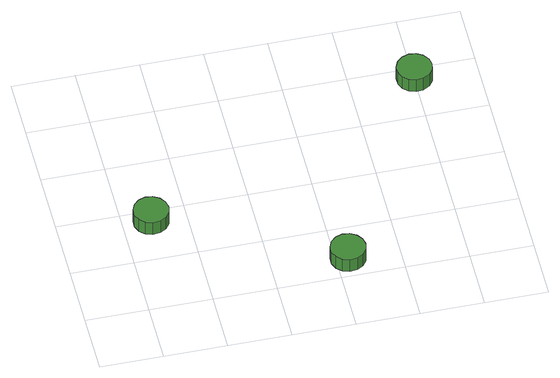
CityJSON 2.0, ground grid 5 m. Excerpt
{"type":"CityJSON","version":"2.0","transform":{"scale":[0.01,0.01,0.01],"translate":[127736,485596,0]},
"CityObjects":{
"tree1":{"type":"SolitaryVegetationObject","attributes":{"function":"something"},"geometry":[{"type":"MultiSurface","lod":"1","boundaries":[[[0,1,2,3,4,5,6,7,8,9,10,11,12,13,14]],[[15,16,17,18,19,20,21,22,23,24,25,26,27,28,29]],[[0,29,28,1]],[[1,28,27,2]],[[2,27,26,3]],[[3,26,25,4]],[[4,25,24,5]],[[5,24,23,6]],[[6,23,22,7]],[[7,22,21,8]],[[8,21,20,9]],[[9,20,19,10]],[[10,19,18,11]],[[11,18,17,12]],[[12,17,16,13]],[[13,16,15,14]],[[14,15,29,0]]]}]},
"tree2":{"type":"SolitaryVegetationObject","attributes":{"function":"something"},"geometry":[{"type":"MultiSurface","lod":"1","boundaries":[[[30,31,32,33,34,35,36,37,38,39,40,41,42,43,44]],[[45,46,47,48,49,50,51,52,53,54,55,56,57,58,59]],[[30,59,58,31]],[[31,58,57,32]],[[32,57,56,33]],[[33,56,55,34]],[[34,55,54,35]],[[35,54,53,36]],[[36,53,52,37]],[[37,52,51,38]],[[38,51,50,39]],[[39,50,49,40]],[[40,49,48,41]],[[41,48,47,42]],[[42,47,46,43]],[[43,46,45,44]],[[44,45,59,30]]]}]},
"tree3":{"type":"SolitaryVegetationObject","attributes":{"function":"something"},"geometry":[{"type":"MultiSurface","lod":"1","boundaries":[[[60,61,62,63,64,65,66,67,68,69,70,71,72,73,74]],[[75,76,77,78,79,80,81,82,83,84,85,86,87,88,89]],[[60,89,88,61]],[[61,88,87,62]],[[62,87,86,63]],[[63,86,85,64]],[[64,85,84,65]],[[65,84,83,66]],[[66,83,82,67]],[[67,82,81,68]],[[68,81,80,69]],[[69,80,79,70]],[[70,79,78,71]],[[71,78,77,72]],[[72,77,76,73]],[[73,76,75,74]],[[74,75,89,60]]]}]}
},
"vertices":[
[357,892,174],[345,948,174],[311,995,174],[261,1024,174],[204,1030,174],[149,1012,174],[107,973,174],[83,921,174],[83,864,174],[107,811,174],[149,773,174],[204,755,174],[261,761,174],[311,790,174],[345,836,174],[345,836,45],[311,790,45],[261,761,45],[204,755,45],[149,773,45],[107,811,45],[83,864,45],[83,921,45],[107,973,45],[149,1012,45],[204,1030,45],[261,1024,45],[311,995,45],[345,948,45],[357,892,45],
[1729,184,173],[1717,240,173],[1683,286,173],[1633,315,173],[1576,321,173],[1522,303,173],[1479,265,173],[1456,212,173],[1456,155,173],[1479,102,173],[1522,64,173],[1576,46,173],[1633,52,173],[1683,81,173],[1717,127,173],[1717,127,44],[1683,81,44],[1633,52,44],[1576,46,44],[1522,64,44],[1479,102,44],[1456,155,44],[1456,212,44],[1479,265,44],[1522,303,44],[1576,321,44],[1633,315,44],[1683,286,44],[1717,240,44],[1729,184,44],
[2638,1892,179],[2626,1948,179],[2592,1995,179],[2542,2024,179],[2485,2030,179],[2430,2012,179],[2388,1973,179],[2364,1921,179],[2364,1863,179],[2388,1811,179],[2430,1773,179],[2485,1755,179],[2542,1761,179],[2592,1789,179],[2626,1836,179],[2626,1836,50],[2592,1789,50],[2542,1761,50],[2485,1755,50],[2430,1773,50],[2388,1811,50],[2364,1863,50],[2364,1921,50],[2388,1973,50],[2430,2012,50],[2485,2030,50],[2542,2024,50],[2592,1995,50],[2626,1948,50],[2638,1892,50]
]}
